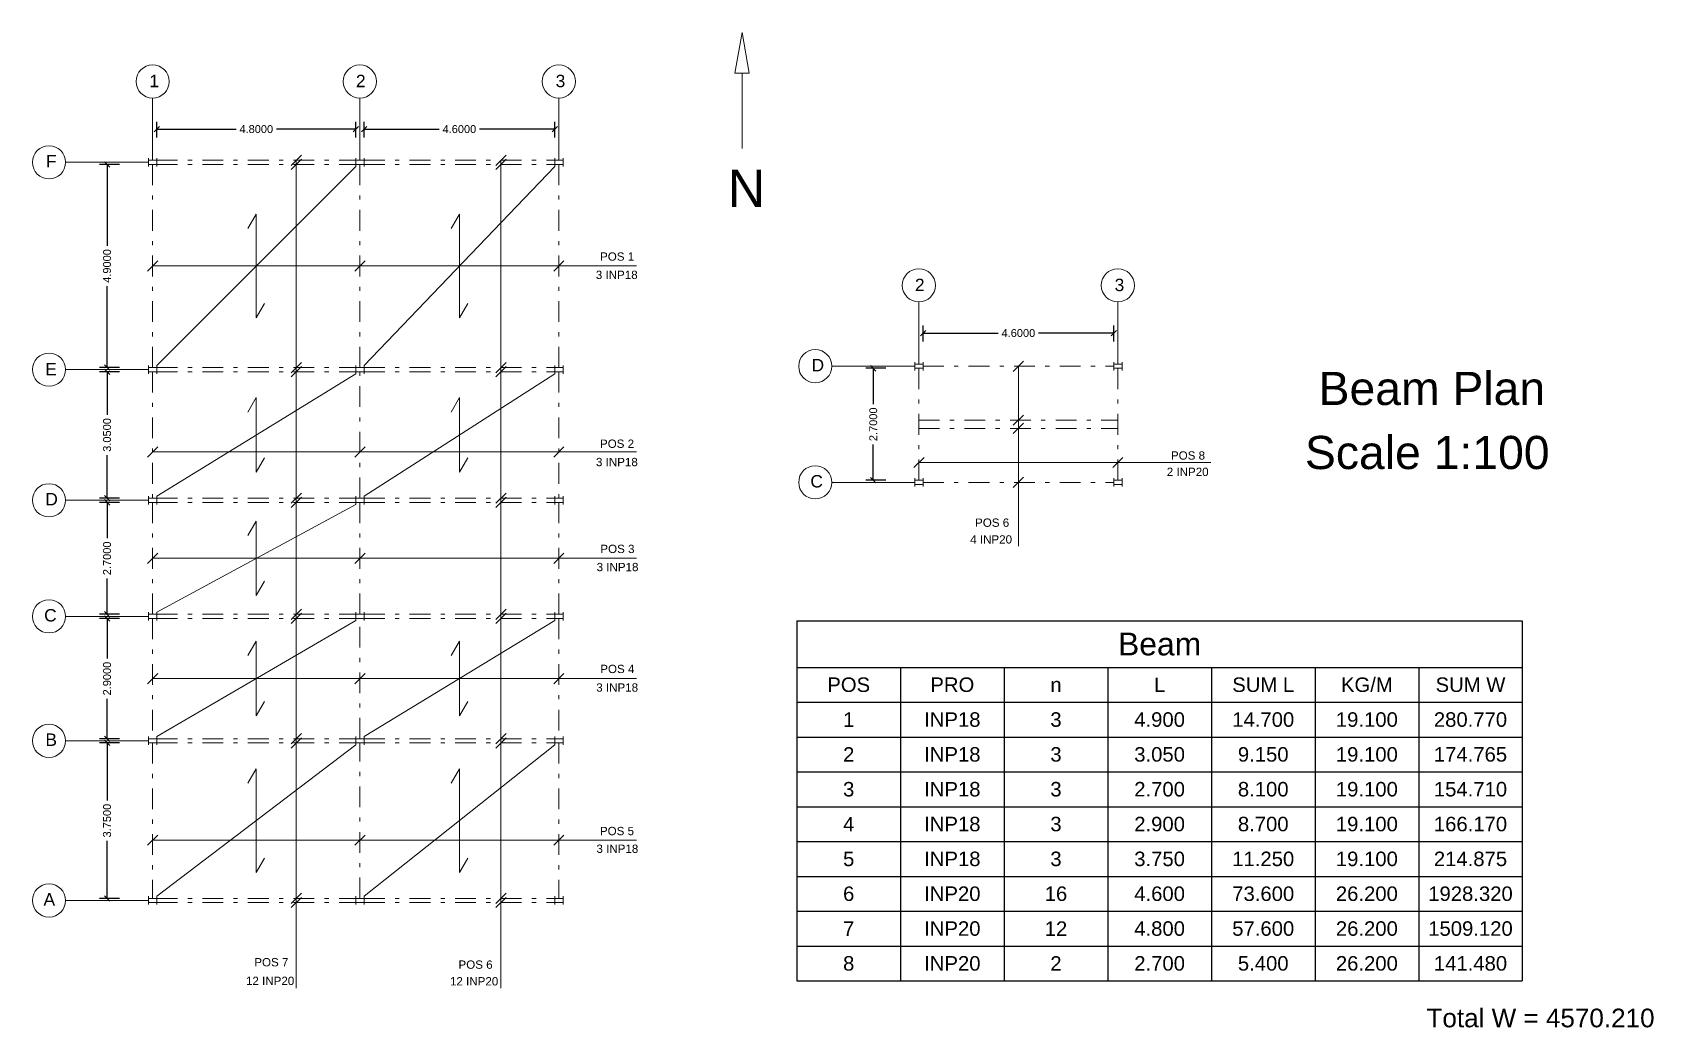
# Model space of a CAD drawing. Header units: inches. Extents: x 17.1 to 56.3, y 12.1 to 36.1.
import ezdxf

# ---------------------------------------------------------------- set-up
doc = ezdxf.new("R2010")
doc.units = ezdxf.units.IN
doc.header["$LTSCALE"] = 0.5
doc.header["$MEASUREMENT"] = 0
doc.linetypes.add('DASHDOTX2', pattern=[2, 1, -0.5, 0, -0.5])
doc.styles.get("Standard").update_dxf_attribs({"font": 'arial.ttf'})
doc.dimstyles.get("Standard").update_dxf_attribs({"dimtxt": 0.19, "dimasz": 0.13, "dimexe": 0.18, "dimexo": 0.5, "dimgap": 0.09, "dimtad": 0, "dimtoh": 1, "dimdec": 4, "dimzin": 0, "dimdsep": 46, "dimtxsty": 'Standard', "dimblk": 'OBLIQUE', "dimcen": 0.09, "dimadec": 0, "dimazin": 0, "dimtfac": 1, "dimtdec": 4, "dimtofl": 0, "dimtmove": 0, "dimatfit": 3, "dimfxl": 1, "dimtolj": 1, "dimtzin": 0, "dimarcsym": 0})

# ---------------------------------------------------------------- blocks, each defined once
blk = doc.blocks.new('_Oblique')
at = {"color": 0, "linetype": 'ByBlock', "lineweight": -2}
blk.add_line((-0.5, -0.5), (0.5, 0.5), dxfattribs=at)
blk = doc.blocks.new('*D2')
at = {"color": 0, "lineweight": -2, "transparency": 16777216}
for p, q in [((20.148, 33.523), (20.148, 33.903)), ((20.148, 33.723), (22.06, 33.723)), ((24.948, 33.723), (23.035, 33.723)), ((24.948, 33.523), (24.948, 33.903))]:
    blk.add_line(p, q, dxfattribs=at)
at = {"layer": 'Defpoints', "color": 0, "lineweight": 9, "transparency": 16777216}
for p in [(24.948, 33.723), (20.148, 33.023), (24.948, 33.023)]:
    blk.add_point(p, dxfattribs=at)
at = {"color": 0, "lineweight": -2, "transparency": 16777216, "xscale": 0.13, "yscale": 0.13, "zscale": 0.13, "rotation": 180}
blk.add_blockref('_Oblique', (20.148, 33.723), dxfattribs=at)
at = {"color": 0, "lineweight": -2, "transparency": 16777216, "xscale": 0.13, "yscale": 0.13, "zscale": 0.13}
blk.add_blockref('_Oblique', (24.948, 33.723), dxfattribs=at)
at = {"color": 0, "lineweight": 9, "transparency": 16777216, "insert": (22.548, 33.723), "char_height": 0.19, "attachment_point": 5}
blk.add_mtext('\\A1;4.8000', dxfattribs=at)
blk = doc.blocks.new('*D3')
at = {"color": 0, "lineweight": -2, "transparency": 16777216}
for p, q in [((25.148, 33.523), (25.148, 33.903)), ((25.148, 33.723), (26.96, 33.723)), ((29.748, 33.723), (27.935, 33.723)), ((29.748, 33.523), (29.748, 33.903))]:
    blk.add_line(p, q, dxfattribs=at)
at = {"layer": 'Defpoints', "color": 0, "lineweight": 9, "transparency": 16777216}
for p in [(29.748, 33.723), (25.148, 33.023), (29.748, 33.023)]:
    blk.add_point(p, dxfattribs=at)
at = {"color": 0, "lineweight": -2, "transparency": 16777216, "xscale": 0.13, "yscale": 0.13, "zscale": 0.13, "rotation": 180}
blk.add_blockref('_Oblique', (25.148, 33.723), dxfattribs=at)
at = {"color": 0, "lineweight": -2, "transparency": 16777216, "xscale": 0.13, "yscale": 0.13, "zscale": 0.13}
blk.add_blockref('_Oblique', (29.748, 33.723), dxfattribs=at)
at = {"color": 0, "lineweight": 9, "transparency": 16777216, "insert": (27.448, 33.723), "char_height": 0.19, "attachment_point": 5}
blk.add_mtext('\\A1;4.6000', dxfattribs=at)
blk = doc.blocks.new('*D12')
at = {"color": 0, "lineweight": -2, "transparency": 16777216}
for p, q in [((38.633, 28.605), (38.633, 28.985)), ((43.233, 28.605), (43.233, 28.985)), ((38.633, 28.805), (40.445, 28.805)), ((43.233, 28.805), (41.421, 28.805))]:
    blk.add_line(p, q, dxfattribs=at)
at = {"layer": 'Defpoints', "color": 0, "lineweight": 9, "transparency": 16777216}
for p in [(43.233, 28.805), (38.633, 28.105), (43.233, 28.105)]:
    blk.add_point(p, dxfattribs=at)
at = {"color": 0, "lineweight": -2, "transparency": 16777216, "xscale": 0.13, "yscale": 0.13, "zscale": 0.13, "rotation": 180}
blk.add_blockref('_Oblique', (38.633, 28.805), dxfattribs=at)
at = {"color": 0, "lineweight": -2, "transparency": 16777216, "xscale": 0.13, "yscale": 0.13, "zscale": 0.13}
blk.add_blockref('_Oblique', (43.233, 28.805), dxfattribs=at)
at = {"color": 0, "lineweight": 9, "transparency": 16777216, "insert": (40.933, 28.805), "char_height": 0.19, "attachment_point": 5}
blk.add_mtext('\\A1;4.6000', dxfattribs=at)
blk = doc.blocks.new('*D13')
at = {"color": 0, "lineweight": -2, "transparency": 16777216}
for p, q in [((19.248, 32.873), (18.768, 32.873)), ((18.948, 32.873), (18.948, 30.911)), ((18.948, 27.973), (18.948, 29.935)), ((19.248, 27.973), (18.768, 27.973))]:
    blk.add_line(p, q, dxfattribs=at)
at = {"layer": 'Defpoints', "color": 0, "lineweight": 9, "transparency": 16777216}
for p in [(20.048, 32.873), (18.948, 27.973), (20.048, 27.973)]:
    blk.add_point(p, dxfattribs=at)
at = {"color": 0, "lineweight": -2, "transparency": 16777216, "xscale": 0.13, "yscale": 0.13, "zscale": 0.13}
for p, rotation in [((18.948, 32.873), 90), ((18.948, 27.973), 270)]:
    blk.add_blockref('_Oblique', p, dxfattribs=dict(at, rotation=rotation))
at = {"color": 0, "lineweight": 9, "transparency": 16777216, "insert": (18.948, 30.423), "char_height": 0.19, "attachment_point": 5, "rotation": 90}
blk.add_mtext('\\A1;4.9000', dxfattribs=at)
blk = doc.blocks.new('*D14')
at = {"color": 0, "lineweight": -2, "transparency": 16777216}
for p, q in [((19.248, 27.873), (18.768, 27.873)), ((18.948, 27.873), (18.948, 26.832)), ((18.948, 24.823), (18.948, 25.864)), ((19.248, 24.823), (18.768, 24.823))]:
    blk.add_line(p, q, dxfattribs=at)
at = {"layer": 'Defpoints', "color": 0, "lineweight": 9, "transparency": 16777216}
for p in [(20.048, 27.873), (18.948, 24.823), (20.048, 24.823)]:
    blk.add_point(p, dxfattribs=at)
at = {"color": 0, "lineweight": -2, "transparency": 16777216, "xscale": 0.13, "yscale": 0.13, "zscale": 0.13}
for p, rotation in [((18.948, 27.873), 90), ((18.948, 24.823), 270)]:
    blk.add_blockref('_Oblique', p, dxfattribs=dict(at, rotation=rotation))
at = {"color": 0, "lineweight": 9, "transparency": 16777216, "insert": (18.948, 26.348), "char_height": 0.19, "attachment_point": 5, "rotation": 90}
blk.add_mtext('\\A1;3.0500', dxfattribs=at)
blk = doc.blocks.new('*D15')
at = {"color": 0, "lineweight": -2, "transparency": 16777216}
for p, q in [((19.248, 24.723), (18.768, 24.723)), ((18.948, 24.723), (18.948, 23.859)), ((18.948, 22.023), (18.948, 22.887)), ((19.248, 22.023), (18.768, 22.023))]:
    blk.add_line(p, q, dxfattribs=at)
at = {"layer": 'Defpoints', "color": 0, "lineweight": 9, "transparency": 16777216}
for p in [(20.048, 24.723), (18.948, 22.023), (20.048, 22.023)]:
    blk.add_point(p, dxfattribs=at)
at = {"color": 0, "lineweight": -2, "transparency": 16777216, "xscale": 0.13, "yscale": 0.13, "zscale": 0.13}
for p, rotation in [((18.948, 24.723), 90), ((18.948, 22.023), 270)]:
    blk.add_blockref('_Oblique', p, dxfattribs=dict(at, rotation=rotation))
at = {"color": 0, "lineweight": 9, "transparency": 16777216, "insert": (18.948, 23.373), "char_height": 0.19, "attachment_point": 5, "rotation": 90}
blk.add_mtext('\\A1;2.7000', dxfattribs=at)
blk = doc.blocks.new('*D16')
at = {"color": 0, "lineweight": -2, "transparency": 16777216}
for p, q in [((19.248, 21.923), (18.768, 21.923)), ((18.948, 21.923), (18.948, 20.959)), ((18.948, 19.023), (18.948, 19.987)), ((19.248, 19.023), (18.768, 19.023))]:
    blk.add_line(p, q, dxfattribs=at)
at = {"layer": 'Defpoints', "color": 0, "lineweight": 9, "transparency": 16777216}
for p in [(20.048, 21.923), (18.948, 19.023), (20.048, 19.023)]:
    blk.add_point(p, dxfattribs=at)
at = {"color": 0, "lineweight": -2, "transparency": 16777216, "xscale": 0.13, "yscale": 0.13, "zscale": 0.13}
for p, rotation in [((18.948, 21.923), 90), ((18.948, 19.023), 270)]:
    blk.add_blockref('_Oblique', p, dxfattribs=dict(at, rotation=rotation))
at = {"color": 0, "lineweight": 9, "transparency": 16777216, "insert": (18.948, 20.473), "char_height": 0.19, "attachment_point": 5, "rotation": 90}
blk.add_mtext('\\A1;2.9000', dxfattribs=at)
blk = doc.blocks.new('*D17')
at = {"color": 0, "lineweight": -2, "transparency": 16777216}
for p, q in [((19.248, 18.923), (18.768, 18.923)), ((18.948, 18.923), (18.948, 17.532)), ((18.948, 15.173), (18.948, 16.564)), ((19.248, 15.173), (18.768, 15.173))]:
    blk.add_line(p, q, dxfattribs=at)
at = {"layer": 'Defpoints', "color": 0, "lineweight": 9, "transparency": 16777216}
for p in [(20.048, 18.923), (18.948, 15.173), (20.048, 15.173)]:
    blk.add_point(p, dxfattribs=at)
at = {"color": 0, "lineweight": -2, "transparency": 16777216, "xscale": 0.13, "yscale": 0.13, "zscale": 0.13}
for p, rotation in [((18.948, 18.923), 90), ((18.948, 15.173), 270)]:
    blk.add_blockref('_Oblique', p, dxfattribs=dict(at, rotation=rotation))
at = {"color": 0, "lineweight": 9, "transparency": 16777216, "insert": (18.948, 17.048), "char_height": 0.19, "attachment_point": 5, "rotation": 90}
blk.add_mtext('\\A1;3.7500', dxfattribs=at)
blk = doc.blocks.new('*D18')
at = {"color": 0, "lineweight": -2, "transparency": 16777216}
for p, q in [((37.733, 27.955), (37.253, 27.955)), ((37.433, 27.955), (37.433, 27.091)), ((37.433, 25.255), (37.433, 26.119)), ((37.733, 25.255), (37.253, 25.255))]:
    blk.add_line(p, q, dxfattribs=at)
at = {"layer": 'Defpoints', "color": 0, "lineweight": 9, "transparency": 16777216}
for p in [(38.533, 27.955), (37.433, 25.255), (38.533, 25.255)]:
    blk.add_point(p, dxfattribs=at)
at = {"color": 0, "lineweight": -2, "transparency": 16777216, "xscale": 0.13, "yscale": 0.13, "zscale": 0.13}
for p, rotation in [((37.433, 27.955), 90), ((37.433, 25.255), 270)]:
    blk.add_blockref('_Oblique', p, dxfattribs=dict(at, rotation=rotation))
at = {"color": 0, "lineweight": 9, "transparency": 16777216, "insert": (37.433, 26.605), "char_height": 0.19, "attachment_point": 5, "rotation": 90}
blk.add_mtext('\\A1;2.7000', dxfattribs=at)
blk = doc.blocks.new('*T19')
at = {"color": 0, "linetype": 'ByBlock', "lineweight": -2, "transparency": 16777216}
for p, q in [((0, 0), (17.5, 0)), ((0, 0), (0, -8.68)), ((17.5, 0), (17.5, -8.68)), ((0, -1.12), (17.5, -1.12)), ((2.5, -1.12), (2.5, -8.68)), ((5, -1.12), (5, -8.68)), ((7.5, -1.12), (7.5, -8.68)), ((10, -1.12), (10, -8.68)), ((12.5, -1.12), (12.5, -8.68)), ((15, -1.12), (15, -8.68)), ((0, -1.96), (17.5, -1.96)), ((0, -2.8), (17.5, -2.8)), ((0, -3.64), (17.5, -3.64)), ((0, -4.48), (17.5, -4.48)), ((0, -5.32), (17.5, -5.32)), ((0, -6.16), (17.5, -6.16)), ((0, -7), (17.5, -7)), ((0, -7.84), (17.5, -7.84)), ((0, -8.68), (17.5, -8.68))]:
    blk.add_line(p, q, dxfattribs=at)
at = {"color": 0, "lineweight": 9, "transparency": 16777216, "attachment_point": 5}
for s, insert, char_height, width in [('{\\C256;Beam}', (8.75, -0.56), 0.55, 17.38), ('{\\C256;POS}', (1.25, -1.54), 0.35, 2.38), ('{\\C256;PRO}', (3.75, -1.54), 0.35, 2.38), ('{\\C256;n}', (6.25, -1.54), 0.35, 2.38), ('{\\C256;L}', (8.75, -1.54), 0.35, 2.38), ('{\\C256;SUM L}', (11.25, -1.54), 0.35, 2.38), ('{\\C256;KG/M}', (13.75, -1.54), 0.35, 2.38), ('{\\C256;SUM W}', (16.25, -1.54), 0.35, 2.38), ('{\\C256;1', (1.25, -2.38), 0.35, 2.38), ('{\\C256;2', (1.25, -3.22), 0.35, 2.38), ('{\\C256;3', (1.25, -4.06), 0.35, 2.38), ('{\\C256;154.710', (16.25, -4.06), 0.35, 2.38), ('{\\C256;4', (1.25, -4.9), 0.35, 2.38), ('{\\C256;5', (1.25, -5.74), 0.35, 2.38), ('{\\C256;11.250', (11.25, -5.74), 0.35, 2.38), ('{\\C256;6', (1.25, -6.58), 0.35, 2.38), ('{\\C256;7', (1.25, -7.42), 0.35, 2.38), ('{\\C256;8', (1.25, -8.26), 0.35, 2.38)]:
    blk.add_mtext(s, dxfattribs=dict(at, insert=insert, char_height=char_height, width=width))
at = {"lineweight": 9, "transparency": 16777216, "char_height": 0.35, "width": 2.38, "attachment_point": 5}
for s, insert in [('INP18', (3.75, -2.38)), ('3', (6.25, -2.38)), ('4.900', (8.75, -2.38)), ('14.700', (11.25, -2.38)), ('19.100', (13.75, -2.38)), ('280.770', (16.25, -2.38)), ('INP18', (3.75, -3.22)), ('3', (6.25, -3.22)), ('3.050', (8.75, -3.22)), ('9.150', (11.25, -3.22)), ('19.100', (13.75, -3.22)), ('174.765', (16.25, -3.22)), ('INP18', (3.75, -4.06)), ('3', (6.25, -4.06)), ('2.700', (8.75, -4.06)), ('8.100', (11.25, -4.06)), ('19.100', (13.75, -4.06)), ('INP18', (3.75, -4.9)), ('3', (6.25, -4.9)), ('2.900', (8.75, -4.9)), ('8.700', (11.25, -4.9)), ('19.100', (13.75, -4.9)), ('166.170', (16.25, -4.9)), ('INP18', (3.75, -5.74)), ('3', (6.25, -5.74)), ('3.750', (8.75, -5.74)), ('19.100', (13.75, -5.74)), ('214.875', (16.25, -5.74)), ('INP20', (3.75, -6.58)), ('16', (6.25, -6.58)), ('4.600', (8.75, -6.58)), ('73.600', (11.25, -6.58)), ('26.200', (13.75, -6.58)), ('1928.320', (16.25, -6.58)), ('INP20', (3.75, -7.42)), ('12', (6.25, -7.42)), ('4.800', (8.75, -7.42)), ('57.600', (11.25, -7.42)), ('26.200', (13.75, -7.42)), ('1509.120', (16.25, -7.42)), ('INP20', (3.75, -8.26)), ('2', (6.25, -8.26)), ('2.700', (8.75, -8.26)), ('5.400', (11.25, -8.26)), ('26.200', (13.75, -8.26)), ('141.480', (16.25, -8.26))]:
    blk.add_mtext(s, dxfattribs=dict(at, insert=insert))

msp = doc.modelspace()

# ---------------------------------------------------------------- linework, layer by layer
at = {"lineweight": 9}
for p, q in [((34.26831, 36.05475), (34.09466, 35.07475)), ((34.26831, 36.05475), (34.44196, 35.07475)), ((34.09466, 35.07475), (34.44196, 35.07475)), ((34.26831, 33.25352), (34.26831, 35.07475))]:
    msp.add_line(p, q, dxfattribs=at)
at = {"color": 152, "lineweight": 9, "true_color": 0x2776bb}
for p, q in [((20.04758, 32.97313), (20.04758, 34.47313)), ((25.04758, 32.97313), (25.04758, 34.47313)), ((29.84758, 32.97313), (29.84758, 34.47313)), ((19.94758, 32.92313), (17.94758, 32.92313)), ((38.53282, 28.05517), (38.53282, 29.55517)), ((43.33282, 28.05517), (43.33282, 29.55517)), ((19.94758, 27.92313), (17.94758, 27.92313)), ((38.43282, 28.00517), (36.43282, 28.00517)), ((38.43282, 25.20517), (36.43282, 25.20517)), ((19.94758, 24.77313), (17.94758, 24.77313)), ((19.94758, 21.97313), (17.94758, 21.97313)), ((19.94758, 18.97313), (17.94758, 18.97313)), ((19.94758, 15.12313), (17.94758, 15.12313))]:
    msp.add_line(p, q, dxfattribs=at)
at = {"color": 114, "lineweight": 9, "true_color": 0x139b48}
for p, q in [((19.94758, 32.82313), (19.94758, 33.02313)), ((19.94758, 32.97313), (20.14758, 32.97313)), ((19.94758, 32.87313), (20.14758, 32.87313)), ((20.14758, 32.82313), (20.14758, 33.02313)), ((24.94758, 32.82313), (24.94758, 33.02313)), ((24.94758, 32.97313), (25.14758, 32.97313)), ((24.94758, 32.87313), (25.14758, 32.87313)), ((25.14758, 32.82313), (25.14758, 33.02313)), ((29.74758, 32.82313), (29.74758, 33.02313)), ((29.74758, 32.97313), (29.94758, 32.97313)), ((29.74758, 32.87313), (29.94758, 32.87313)), ((29.94758, 32.82313), (29.94758, 33.02313)), ((19.94758, 27.82313), (19.94758, 28.02313)), ((19.94758, 27.97313), (20.14758, 27.97313)), ((19.94758, 27.87313), (20.14758, 27.87313)), ((20.14758, 27.82313), (20.14758, 28.02313)), ((24.94758, 27.82313), (24.94758, 28.02313)), ((24.94758, 27.97313), (25.14758, 27.97313)), ((24.94758, 27.87313), (25.14758, 27.87313)), ((25.14758, 27.82313), (25.14758, 28.02313)), ((29.74758, 27.82313), (29.74758, 28.02313)), ((29.74758, 27.97313), (29.94758, 27.97313)), ((29.74758, 27.87313), (29.94758, 27.87313)), ((29.94758, 27.82313), (29.94758, 28.02313)), ((38.43282, 27.90517), (38.43282, 28.10517)), ((38.43282, 28.05517), (38.63282, 28.05517)), ((38.43282, 27.95517), (38.63282, 27.95517)), ((38.63282, 27.90517), (38.63282, 28.10517)), ((43.23282, 27.90517), (43.23282, 28.10517)), ((43.23282, 28.05517), (43.43282, 28.05517)), ((43.23282, 27.95517), (43.43282, 27.95517)), ((43.43282, 27.90517), (43.43282, 28.10517)), ((38.43282, 25.10517), (38.43282, 25.30517)), ((38.43282, 25.25517), (38.63282, 25.25517)), ((38.43282, 25.15517), (38.63282, 25.15517)), ((38.63282, 25.10517), (38.63282, 25.30517)), ((43.23282, 25.10517), (43.23282, 25.30517)), ((43.23282, 25.25517), (43.43282, 25.25517)), ((43.23282, 25.15517), (43.43282, 25.15517)), ((43.43282, 25.10517), (43.43282, 25.30517)), ((19.94758, 24.67313), (19.94758, 24.87313)), ((19.94758, 24.82313), (20.14758, 24.82313)), ((19.94758, 24.72313), (20.14758, 24.72313)), ((20.14758, 24.67313), (20.14758, 24.87313)), ((24.94758, 24.67313), (24.94758, 24.87313)), ((24.94758, 24.82313), (25.14758, 24.82313)), ((24.94758, 24.72313), (25.14758, 24.72313)), ((25.14758, 24.67313), (25.14758, 24.87313)), ((29.74758, 24.67313), (29.74758, 24.87313)), ((29.74758, 24.82313), (29.94758, 24.82313)), ((29.74758, 24.72313), (29.94758, 24.72313)), ((29.94758, 24.67313), (29.94758, 24.87313)), ((19.94758, 21.87313), (19.94758, 22.07313)), ((19.94758, 22.02313), (20.14758, 22.02313)), ((19.94758, 21.92313), (20.14758, 21.92313)), ((20.14758, 21.87313), (20.14758, 22.07313)), ((24.94758, 21.87313), (24.94758, 22.07313)), ((24.94758, 22.02313), (25.14758, 22.02313)), ((24.94758, 21.92313), (25.14758, 21.92313)), ((25.14758, 21.87313), (25.14758, 22.07313)), ((29.74758, 21.87313), (29.74758, 22.07313)), ((29.74758, 22.02313), (29.94758, 22.02313)), ((29.74758, 21.92313), (29.94758, 21.92313)), ((29.94758, 21.87313), (29.94758, 22.07313)), ((19.94758, 18.87313), (19.94758, 19.07313)), ((19.94758, 19.02313), (20.14758, 19.02313)), ((19.94758, 18.92313), (20.14758, 18.92313)), ((20.14758, 18.87313), (20.14758, 19.07313)), ((24.94758, 18.87313), (24.94758, 19.07313)), ((24.94758, 19.02313), (25.14758, 19.02313)), ((24.94758, 18.92313), (25.14758, 18.92313)), ((25.14758, 18.87313), (25.14758, 19.07313)), ((29.74758, 18.87313), (29.74758, 19.07313)), ((29.74758, 19.02313), (29.94758, 19.02313)), ((29.74758, 18.92313), (29.94758, 18.92313)), ((29.94758, 18.87313), (29.94758, 19.07313)), ((19.94758, 15.02313), (19.94758, 15.22313)), ((19.94758, 15.17313), (20.14758, 15.17313)), ((19.94758, 15.07313), (20.14758, 15.07313)), ((20.14758, 15.02313), (20.14758, 15.22313)), ((24.94758, 15.02313), (24.94758, 15.22313)), ((24.94758, 15.17313), (25.14758, 15.17313)), ((24.94758, 15.07313), (25.14758, 15.07313)), ((25.14758, 15.02313), (25.14758, 15.22313)), ((29.74758, 15.02313), (29.74758, 15.22313)), ((29.74758, 15.17313), (29.94758, 15.17313)), ((29.74758, 15.07313), (29.94758, 15.07313)), ((29.94758, 15.02313), (29.94758, 15.22313))]:
    msp.add_line(p, q, dxfattribs=at)
at = {"linetype": 'DASHDOTX2', "lineweight": 9}
for p, q in [((20.04758, 27.97313), (20.04758, 32.87313)), ((20.14758, 32.97313), (24.94758, 32.97313)), ((20.14758, 32.87313), (24.94758, 32.87313)), ((25.04758, 32.87313), (25.04758, 27.97313)), ((25.14758, 32.97313), (29.74758, 32.97313)), ((25.14758, 32.87313), (29.74758, 32.87313)), ((29.84758, 32.87313), (29.84758, 27.97313)), ((20.04758, 27.87313), (20.04758, 24.82313)), ((20.14758, 27.97313), (24.94758, 27.97313)), ((20.14758, 27.87313), (24.94758, 27.87313)), ((25.04758, 24.82313), (25.04758, 27.87313)), ((25.14758, 27.97313), (29.74758, 27.97313)), ((25.14758, 27.87313), (29.74758, 27.87313)), ((29.84758, 27.87313), (29.84758, 24.82313)), ((38.53282, 25.25517), (38.53282, 27.95517)), ((38.63282, 28.00517), (43.23282, 28.00517)), ((43.33282, 27.95517), (43.33282, 25.25517)), ((38.53282, 26.70517), (43.33282, 26.70517)), ((38.53282, 26.50517), (43.33282, 26.50517)), ((38.63282, 25.20517), (43.23282, 25.20517)), ((20.04758, 24.72313), (20.04758, 22.02313)), ((20.14758, 24.82313), (24.94758, 24.82313)), ((20.14758, 24.72313), (24.94758, 24.72313)), ((25.04758, 22.02313), (25.04758, 24.72313)), ((25.14758, 24.82313), (29.74758, 24.82313)), ((25.14758, 24.72313), (29.74758, 24.72313)), ((29.84758, 24.72313), (29.84758, 22.02313)), ((20.04758, 21.92313), (20.04758, 19.02313)), ((20.14758, 22.02313), (24.94758, 22.02313)), ((20.14758, 21.92313), (24.94758, 21.92313)), ((25.04758, 19.02313), (25.04758, 21.92313)), ((25.14758, 22.02313), (29.74758, 22.02313)), ((25.14758, 21.92313), (29.74758, 21.92313)), ((29.84758, 21.92313), (29.84758, 19.02313)), ((20.04758, 18.92313), (20.04758, 15.17313)), ((20.14758, 19.02313), (24.94758, 19.02313)), ((20.14758, 18.92313), (24.94758, 18.92313)), ((25.04758, 15.17313), (25.04758, 18.92313)), ((25.14758, 19.02313), (29.74758, 19.02313)), ((25.14758, 18.92313), (29.74758, 18.92313)), ((29.84758, 18.92313), (29.84758, 15.17313)), ((20.14758, 15.17313), (24.94758, 15.17313)), ((20.14758, 15.07313), (24.94758, 15.07313)), ((25.14758, 15.17313), (29.74758, 15.17313)), ((25.14758, 15.07313), (29.74758, 15.07313))]:
    msp.add_line(p, q, dxfattribs=at)
at = {"color": 240, "lineweight": 9, "true_color": 0xed1f24}
for p, q in [((23.38863, 32.84938), (23.63612, 33.09687)), ((23.38863, 32.74938), (23.63612, 32.99687)), ((23.51237, 32.97313), (23.51237, 13.01065)), ((28.32488, 32.84938), (28.57237, 33.09687)), ((28.32488, 32.74938), (28.57237, 32.99687)), ((28.44862, 32.97313), (28.44862, 13.01065)), ((19.92383, 30.29938), (20.17132, 30.54687)), ((24.92383, 30.29938), (25.17132, 30.54687)), ((29.72383, 30.29938), (29.97132, 30.54687)), ((20.04758, 30.42313), (31.71936, 30.42313)), ((23.38863, 27.84938), (23.63612, 28.09687)), ((23.38863, 27.74938), (23.63612, 27.99687)), ((28.32488, 27.84938), (28.57237, 28.09687)), ((28.32488, 27.74938), (28.57237, 27.99687)), ((40.80908, 27.88143), (41.05657, 28.12892)), ((40.93282, 28.00517), (40.93282, 23.6651)), ((40.80908, 26.58143), (41.05657, 26.82892)), ((40.80908, 26.38143), (41.05657, 26.62892)), ((19.92383, 25.81537), (20.17132, 26.06286)), ((20.04758, 25.93911), (31.71936, 25.93911)), ((24.92383, 25.81537), (25.17132, 26.06286)), ((29.72383, 25.81537), (29.97132, 26.06286)), ((38.40908, 25.56102), (38.65657, 25.80851)), ((38.53282, 25.68477), (45.57554, 25.68477)), ((43.20908, 25.56102), (43.45657, 25.80851)), ((40.80908, 25.08143), (41.05657, 25.32892)), ((23.38863, 24.69938), (23.63612, 24.94687)), ((23.38863, 24.59938), (23.63612, 24.84687)), ((28.32488, 24.69938), (28.57237, 24.94687)), ((28.32488, 24.59938), (28.57237, 24.84687)), ((19.92383, 23.24938), (20.17132, 23.49687)), ((24.92383, 23.24938), (25.17132, 23.49687)), ((29.72383, 23.24938), (29.97132, 23.49687)), ((20.04758, 23.37313), (31.71936, 23.37313)), ((23.38863, 21.89938), (23.63612, 22.14687)), ((23.38863, 21.79938), (23.63612, 22.04687)), ((28.32488, 21.89938), (28.57237, 22.14687)), ((28.32488, 21.79938), (28.57237, 22.04687)), ((19.92383, 20.34938), (20.17132, 20.59687)), ((20.04758, 20.47313), (31.71936, 20.47313)), ((24.92383, 20.34938), (25.17132, 20.59687)), ((29.72383, 20.34938), (29.97132, 20.59687)), ((23.38863, 18.89938), (23.63612, 19.14687)), ((23.38863, 18.79938), (23.63612, 19.04687)), ((28.32488, 18.89938), (28.57237, 19.14687)), ((28.32488, 18.79938), (28.57237, 19.04687)), ((19.92383, 16.45385), (20.17132, 16.70134)), ((20.04758, 16.5776), (31.71936, 16.5776)), ((24.92383, 16.45385), (25.17132, 16.70134)), ((29.72383, 16.45385), (29.97132, 16.70134)), ((23.38863, 15.04938), (23.63612, 15.29687)), ((28.32488, 15.04938), (28.57237, 15.29687)), ((23.38863, 14.94938), (23.63612, 15.19687)), ((28.32488, 14.94938), (28.57237, 15.19687))]:
    msp.add_line(p, q, dxfattribs=at)
at = {"color": 51, "lineweight": 9, "true_color": 0xf7f281}
for p, q in [((20.14758, 28.02313), (24.94758, 32.82313)), ((25.14758, 28.02313), (29.74758, 32.82313)), ((22.54758, 31.67313), (22.34758, 31.32672)), ((22.54758, 31.67313), (22.54758, 29.17313)), ((27.44758, 31.67313), (27.24758, 31.32672)), ((27.44758, 31.67313), (27.44758, 29.17313)), ((22.74758, 29.51954), (22.54758, 29.17313)), ((27.64758, 29.51954), (27.44758, 29.17313)), ((20.14758, 24.87313), (24.94758, 27.82313)), ((25.14758, 24.87313), (29.74758, 27.82313)), ((22.54758, 27.24813), (22.34758, 26.90172)), ((22.54758, 25.44813), (22.54758, 27.24813)), ((27.44758, 27.24813), (27.24758, 26.90172)), ((27.44758, 25.44813), (27.44758, 27.24813)), ((22.74758, 25.79454), (22.54758, 25.44813)), ((27.64758, 25.79454), (27.44758, 25.44813)), ((20.14758, 22.07313), (24.94758, 24.67313)), ((22.54758, 24.27313), (22.34758, 23.92672)), ((22.54758, 22.47313), (22.54758, 24.27313)), ((22.74758, 22.81954), (22.54758, 22.47313)), ((20.14758, 19.07313), (24.94758, 21.87313)), ((25.14758, 19.07313), (29.74758, 21.87313)), ((22.54758, 21.37313), (22.34758, 21.02672)), ((22.54758, 19.57313), (22.54758, 21.37313)), ((27.44758, 21.37313), (27.24758, 21.02672)), ((27.44758, 19.57313), (27.44758, 21.37313)), ((22.74758, 19.91954), (22.54758, 19.57313)), ((27.64758, 19.91954), (27.44758, 19.57313)), ((20.14758, 15.22313), (24.94758, 18.87313)), ((25.14758, 15.22313), (29.74758, 18.87313)), ((22.54758, 18.29813), (22.34758, 17.95172)), ((22.54758, 18.29813), (22.54758, 15.79813)), ((27.44758, 18.29813), (27.24758, 17.95172)), ((27.44758, 18.29813), (27.44758, 15.79813)), ((22.74758, 16.14454), (22.54758, 15.79813)), ((27.64758, 16.14454), (27.44758, 15.79813))]:
    msp.add_line(p, q, dxfattribs=at)
at = {"color": 152, "lineweight": 9, "true_color": 0x2776bb}
for centre in [(20.04758, 34.87313), (25.04758, 34.87313), (29.84758, 34.87313), (17.54758, 32.92313), (38.53282, 29.95517), (43.33282, 29.95517), (17.54758, 27.92313), (36.03282, 28.00517), (36.03282, 25.20517), (17.54758, 24.77313), (17.54758, 21.97313), (17.54758, 18.97313), (17.54758, 15.12313)]:
    msp.add_circle(centre, 0.4, dxfattribs=at)

# ---------------------------------------------------------------- block references
msp.add_blockref('*T19', (35.5898, 21.86335))

# ---------------------------------------------------------------- texts
at = {"color": 152, "lineweight": 9, "true_color": 0x2776bb, "char_height": 0.3, "attachment_point": 1}
for s, width, insert in [('1', 0.3588357, (19.96992, 35.03458)), ('2', 0.3588357, (24.95213, 35.03458)), ('3', 0.3588357, (29.76992, 35.03458)), ('F', 0.27573, (17.47321, 33.09991)), ('2', 0.3588357, (38.43738, 30.11663)), ('3', 0.3588357, (43.25517, 30.11663)), ('D', 0.27573, (35.944, 28.18195)), ('E', 0.27573, (17.45875, 28.08546)), ('C', 0.27573, (35.91508, 25.38195)), ('D', 0.27573, (17.45875, 24.94991)), ('C', 0.27573, (17.42983, 22.14991)), ('B', 0.27573, (17.46136, 19.14991)), ('A', 0.27573, (17.41537, 15.29991))]:
    msp.add_mtext_dynamic_manual_height_columns(s, width=width, gutter_width=1, heights=[0], dxfattribs=dict(at, insert=insert))
at = {"linetype": 'DASHDOTX2', "lineweight": 9, "insert": (33.9182, 32.74785), "char_height": 0.9, "attachment_point": 1}
msp.add_mtext_dynamic_manual_height_columns('N', width=1.406444, gutter_width=1, heights=[0], dxfattribs=at)
at = {"color": 240, "lineweight": 9, "true_color": 0xed1f24, "char_height": 0.2, "attachment_point": 1}
for s, width, insert in [('{\\C256;POS 1}', 0.9408668, (30.84141, 30.75018)), ('{\\C256;3 INP18}', 1.031015, (30.73942, 30.30926)), ('{\\C256;POS 2}', 0.9408668, (30.8394, 26.23712)), ('{\\C256;POS 8}', 0.9408668, (44.61346, 25.95361)), ('{\\C256;3 INP18}', 1.031015, (30.74241, 25.79538)), ('{\\C256;2 INP20}', 1.031015, (44.5129, 25.5585)), ('{\\C256;POS 6}', 0.9408668, (39.88849, 24.33325)), ('{\\C256;4 INP20}', 1.031015, (39.77091, 23.92917)), ('{\\C256;POS 3}', 0.9408668, (30.84907, 23.70125)), ('{\\C256;3 INP18}', 1.031015, (30.75851, 23.26344)), ('{\\C256;POS 4}', 0.9408668, (30.84633, 20.80612)), ('{\\C256;3 INP18}', 1.031015, (30.74951, 20.35766)), ('{\\C256;POS 5}', 0.9408668, (30.8381, 16.89687)), ('{\\C256;3 INP18}', 1.031015, (30.75476, 16.47018)), ('{\\C256;POS 7}', 0.9408668, (22.49986, 13.73369)), ('{\\C256;POS 6}', 0.9408668, (27.42651, 13.67555)), ('{\\C256;12 INP20}', 1.1301689, (22.29972, 13.28403)), ('{\\C256;12 INP20}', 1.1305492, (27.22095, 13.27379))]:
    msp.add_mtext_dynamic_manual_height_columns(s, width=width, gutter_width=1, heights=[0], dxfattribs=dict(at, insert=insert))
at = {"lineweight": 9, "attachment_point": 1}
for s, width, insert, char_height in [('Beam Plan', 7.3507962, (48.1751, 27.86988), 0.8), ('Scale 1:100', 5.8560421, (47.84591, 26.32577), 0.8), ('Total W = 4570.210', 5.5024071, (50.77778, 12.51426), 0.45)]:
    msp.add_mtext_dynamic_manual_height_columns(s, width=width, gutter_width=1, heights=[0], dxfattribs=dict(at, insert=insert, char_height=char_height))

# ---------------------------------------------------------------- dimensions: what is measured, and where the dimension line sits
at = {"color": 11, "lineweight": 9, "true_color": 0xf27172}
for base, p1, p2, picture, middle in [((24.94758, 33.72313), (20.14758, 33.02313), (24.94758, 33.02313), '*D2', (22.54758, 33.72313)), ((29.74758, 33.72313), (25.14758, 33.02313), (29.74758, 33.02313), '*D3', (27.44758, 33.72313)), ((43.23282, 28.80517), (38.63282, 28.10517), (43.23282, 28.10517), '*D12', (40.93282, 28.80517))]:
    dim = msp.add_linear_dim(base=base, p1=p1, p2=p2, dimstyle='Standard', dxfattribs=at)
    dim.commit()
    dim.dimension.update_dxf_attribs({"geometry": picture, "text_midpoint": middle})
for base, p1, p2, picture, middle in [((18.94758, 27.97313), (20.04758, 32.87313), (20.04758, 27.97313), '*D13', (18.94758, 30.42313)), ((18.94758, 24.82313), (20.04758, 27.87313), (20.04758, 24.82313), '*D14', (18.94758, 26.34813)), ((37.43282, 25.25517), (38.53282, 27.95517), (38.53282, 25.25517), '*D18', (37.43282, 26.60517)), ((18.94758, 22.02313), (20.04758, 24.72313), (20.04758, 22.02313), '*D15', (18.94758, 23.37313)), ((18.94758, 19.02313), (20.04758, 21.92313), (20.04758, 19.02313), '*D16', (18.94758, 20.47313)), ((18.94758, 15.17313), (20.04758, 18.92313), (20.04758, 15.17313), '*D17', (18.94758, 17.04813))]:
    dim = msp.add_linear_dim(base=base, p1=p1, p2=p2, angle=90, dimstyle='Standard', override={"dimexo": 0.8}, dxfattribs=at)
    dim.commit()
    dim.dimension.update_dxf_attribs({"geometry": picture, "text_midpoint": middle})

doc.saveas('drawing.dxf')
